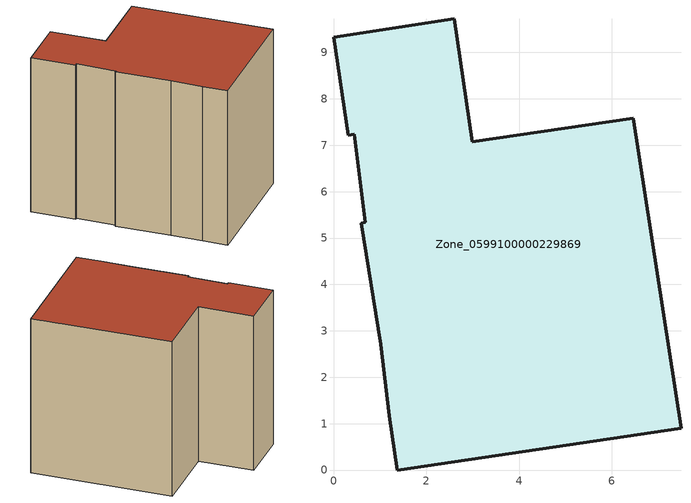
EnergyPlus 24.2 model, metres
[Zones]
Zone_0599100000229869
 floor ground (C_G): 0.59,5.32 0.69,5.33 0.45,7.24 0.31,7.21 0,9.33 2.6,9.72 2.99,7.07 6.46,7.58 7.49,0.9 1.38,0 1.21,1.18 1.01,2.71 z0
 wall outside (C_F): 2.99,7.07 2.6,9.72 0,9.33 0.31,7.21 0.45,7.24 0.69,5.33 0.59,5.32 1.01,2.71 1.21,1.18 1.38,0 7.49,0.9 6.46,7.58 2.99,7.07 z0:7.93
 roof outside (C_R): 0.69,5.33 0.59,5.32 1.01,2.71 1.21,1.18 1.38,0 7.49,0.9 6.46,7.58 2.99,7.07 2.6,9.72 0,9.33 0.31,7.21 0.45,7.24 z7.93
[BUILDING]
Pand.0599100000229869: North Axis=0; Terrain=City; Loads Convergence Tolerance Value=0.04; Temperature Convergence Tolerance Value=0.4; Solar Distribution=FullExterior; Maximum Number of Warmup Days=25; Minimum Number of Warmup Days=1
[Site:Location]
Rotterdam.The.Hague.AP_ZH_NLD Design_Conditions: Latitude=51.96; Longitude=4.45; Time Zone=1; Elevation=-4.5
[SITE:GROUNDTEMPERATURE:BUILDINGSURFACE]
18, 18, 18, 18, 18, 18, 18, 18, 18, 18, 18, 18
[MATERIAL] Thermal Absorptance=0.9; Solar Absorptance=0.7; Visible Absorptance=0.7
Name | Roughness | Thickness | Conductivity | Density | Specific Heat
G.TI.1946 | MediumSmooth | 0.15 | 1 | 540 | 1210
F.TI.1946 | Rough | 0.3 | 0.857143 | 1920 | 840
R.TI.1946 | MediumRough | 0.2 | 0.1 | 1500 | 1000
[CONSTRUCTION]
C_G: G.TI.1946
C_F: F.TI.1946
C_R: R.TI.1946
[ZONE]
Zone_0599100000229869: Type=1; Multiplier=1; Ceiling Height=Autocalculate; Volume=Autocalculate; Floor Area=autocalculate; Part of Total Floor Area=Yes
[ZONEINFILTRATION:DESIGNFLOWRATE]
Infil_Zone_0599100000229869: Zone or ZoneList or Space or SpaceList=Zone_0599100000229869; Schedule=AlwaysOn; Design Flow Rate Calculation Method=Flow/Area; Flow Rate per Floor Area=0.003; Constant Term Coefficient=1; Temperature Term Coefficient=0; Velocity Term Coefficient=0; Velocity Squared Term Coefficient=0
[HVACTEMPLATE:ZONE:IDEALLOADSAIRSYSTEM]
Zone_0599100000229869: Maximum Heating Supply Air Temperature=50; Minimum Cooling Supply Air Temperature=13; Maximum Heating Supply Air Humidity Ratio=0.0156; Minimum Cooling Supply Air Humidity Ratio=0.0077; Heating Limit=NoLimit; Cooling Limit=NoLimit; Dehumidification Control Type=ConstantSensibleHeatRatio; Cooling Sensible Heat Ratio=0.7; Dehumidification Setpoint=60; Humidification Control Type=None; Humidification Setpoint=30; Outdoor Air Method=None; Outdoor Air Flow Rate per Person=0.00944; Outdoor Air Flow Rate per Zone Floor Area=0; Outdoor Air Flow Rate per Zone=0; Demand Controlled Ventilation Type=None; Outdoor Air Economizer Type=NoEconomizer; Heat Recovery Type=None; Sensible Heat Recovery Effectiveness=0.7; Latent Heat Recovery Effectiveness=0.65
[ZONECONTROL:THERMOSTAT]
ThermostatControl_Zone_0599100000229869: Zone or ZoneList=Zone_0599100000229869; Control Type Schedule=DualSetpointControlType; Control 1=Thermostat_Zone_0599100000229869; Temperature Difference Between Cutout And Setpoint=0
[THERMOSTATSETPOINT:DUALSETPOINT]
Thermostat_Zone_0599100000229869: Heating Setpoint Temperature Schedule=HeatingSetpoint_Zone_0599100000229869; Cooling Setpoint Temperature Schedule=CoolingSetpoint_Zone_0599100000229869
[SCHEDULE:COMPACT]
HeatingSetpoint_Zone_0599100000229869: Through: 12/31, For: AllDays, Until: 24:00, 21
CoolingSetpoint_Zone_0599100000229869: Through: 12/31, For: AllDays, Until: 24:00, 24
DualSetpointControlType: Through: 12/31, For: AllDays, Until: 24:00, 4
AlwaysOn: Through: 12/31, For: AllDays, Until: 24:00, 1
